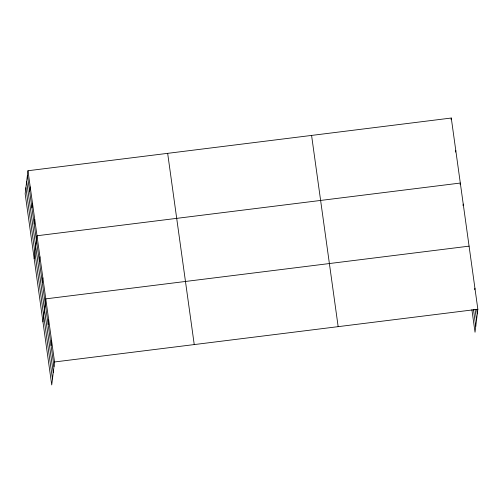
<?xml version="1.0" encoding="UTF-8"?>
<svg xmlns="http://www.w3.org/2000/svg" width="503" height="503" viewBox="0 0 503 503"><rect width="100%" height="100%" fill="white"/><g stroke="black" fill="none" stroke-linecap="round" stroke-linejoin="round"><path stroke-width="0.75" d="M27.973 170.737L25.15 193.743L51.727 384.971L54.55 361.971L27.973 170.737L451.273 118.029L477.85 309.257L475.027 332.263L471.896 309.722M29.671 191.599L30.237 186.997M31.928 207.858L32.494 203.25M34.185 224.112L34.751 219.503M34.185 258.762L37.008 235.756L460.308 183.048L460.119 184.582M39.366 261.403L39.932 256.794M42.29 282.435L42.856 277.826M42.956 321.87L45.779 298.864L469.079 246.149M48.137 324.504L48.703 319.902M51.061 345.542L51.627 340.933M451.084 119.563L451.273 118.029M455.605 152.069L455.793 150.535M463.043 205.614L463.232 204.08M474.738 289.759L474.926 288.219M54.55 361.971L477.85 309.257M476.655 309.358L477.284 313.866M475.077 309.414L476.536 319.933M473.474 309.659L475.769 326.189M311.583 135.42L338.161 326.654M167.662 153.346L194.24 344.574M27.407 175.346L53.984 366.574M26.665 181.42L53.243 372.648M25.898 187.676L52.469 378.904"/></g></svg>
